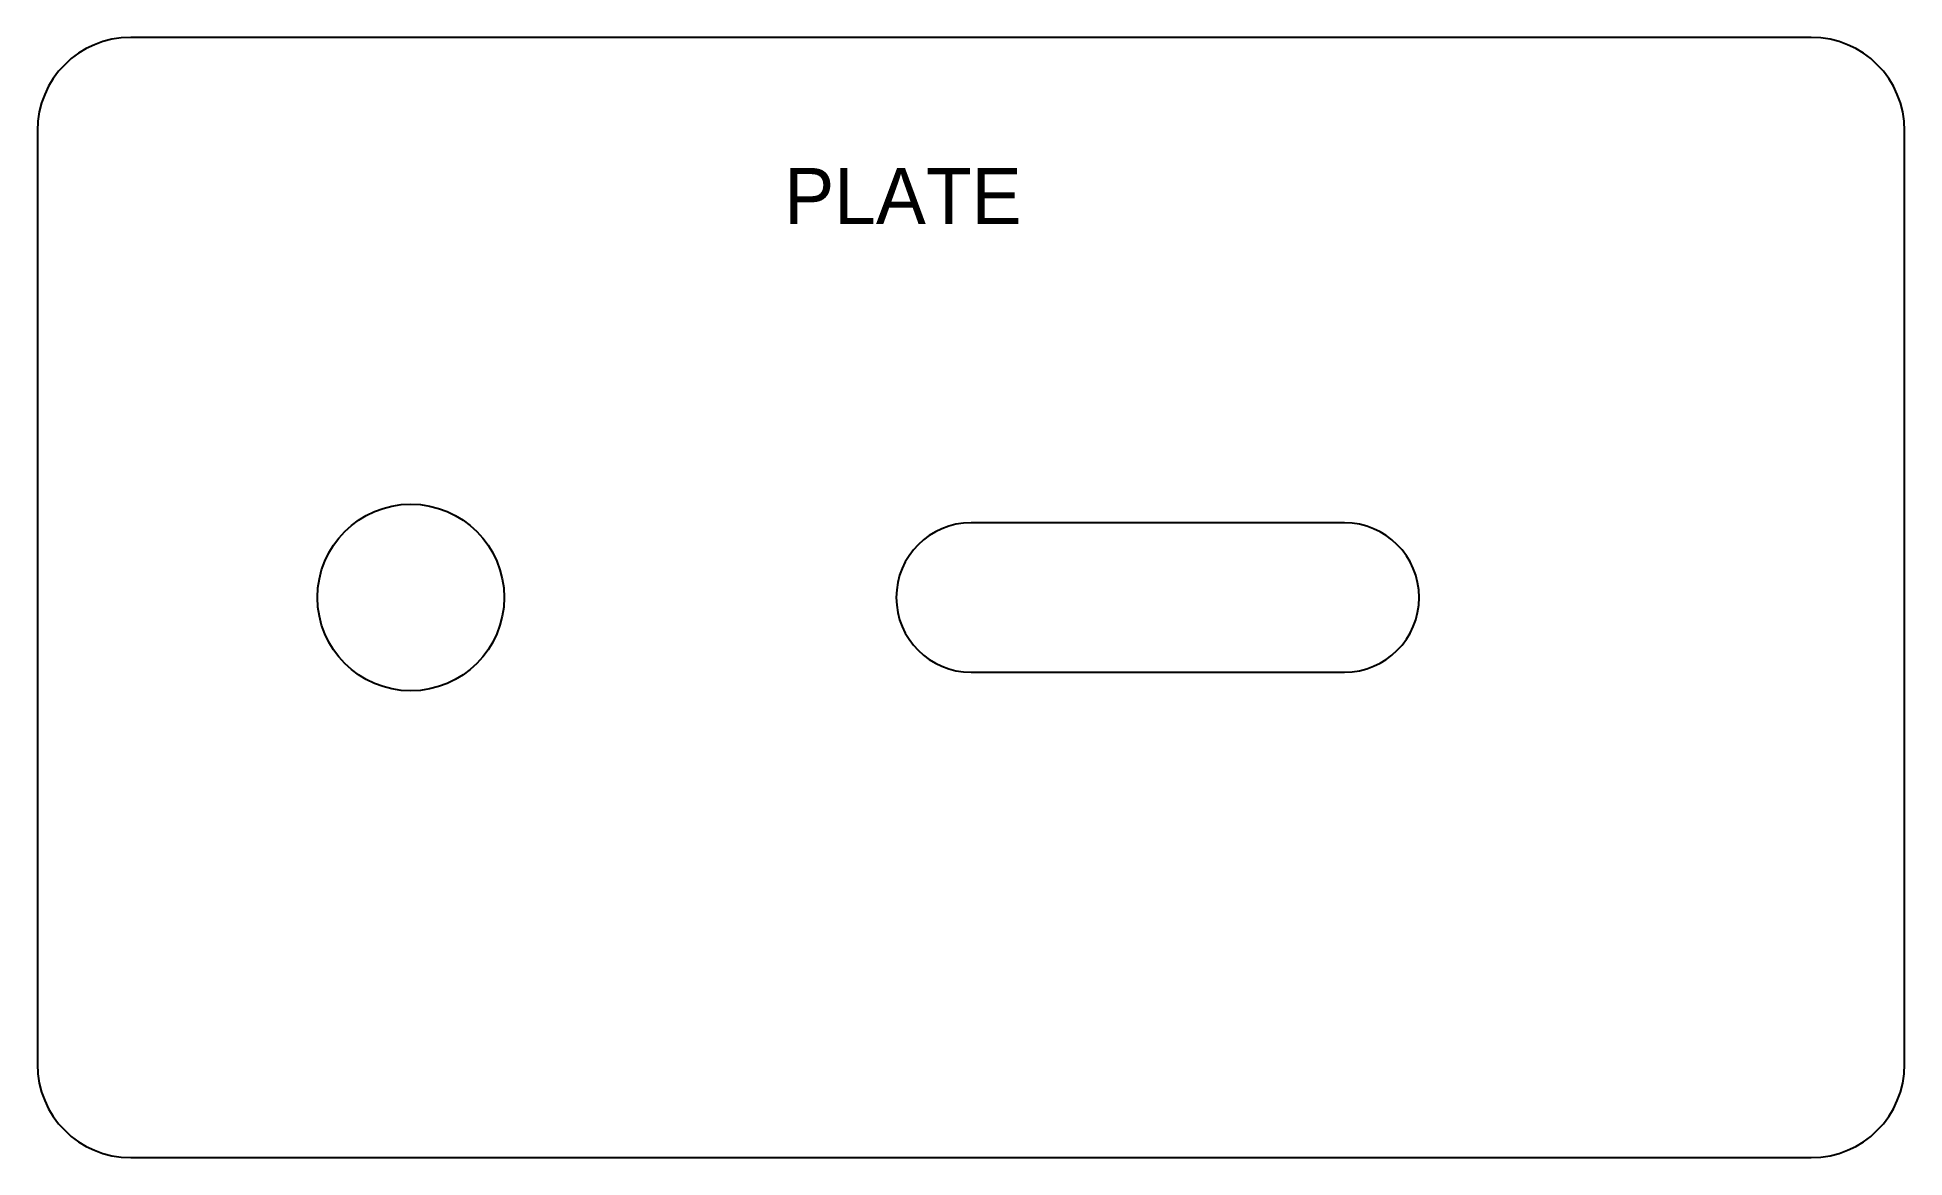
# Model space of a CAD drawing. Extents: x 0 to 100, y 0 to 60.
import ezdxf

# ---------------------------------------------------------------- set-up
doc = ezdxf.new("R2010")
doc.units = 0

msp = doc.modelspace()

# ---------------------------------------------------------------- linework, layer by layer
for p, q in [((95, 60), (5, 60)), ((0, 55), (0, 5)), ((100, 5), (100, 55)), ((70, 34), (50, 34)), ((50, 26), (70, 26)), ((5, 0), (95, 0))]:
    msp.add_line(p, q)
msp.add_circle((20, 30), 5)
for centre, radius, start, end in [((5, 55), 5, 90, 180), ((95, 55), 5, 0, 90), ((50, 30), 4, 90, 270), ((70, 30), 4, 270, 90), ((5, 5), 5, 180, 270), ((95, 5), 5, 270, 360)]:
    msp.add_arc(centre, radius, start, end)

# ---------------------------------------------------------------- texts
msp.add_text('PLATE', height=3).set_placement((40, 50))

doc.saveas('drawing.dxf')
